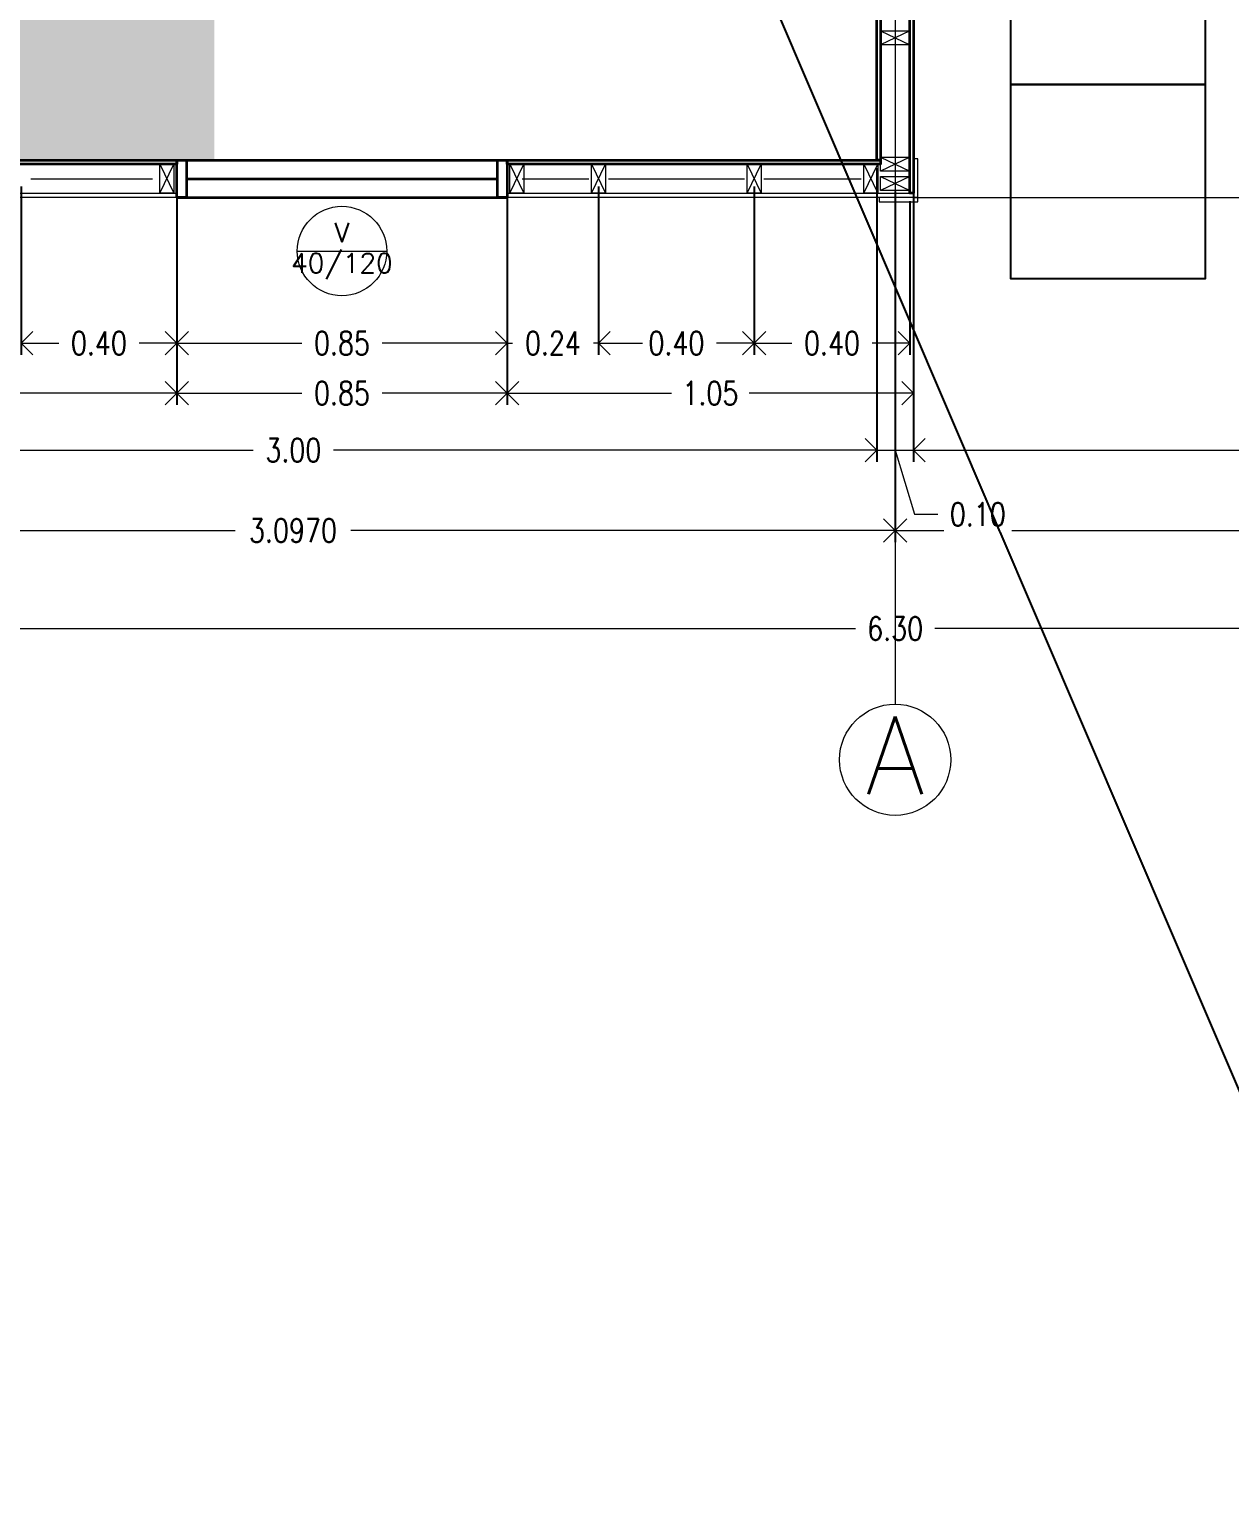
# Model space of a CAD drawing. Header units: metres. Extents: x -5.2 to 15.5, y -10.3 to 8.3.
# Drawn here: x -2.321 to 0.764, y -7.311 to -3.518 of the extents above; entities that cross this region are included whole.
import ezdxf
from ezdxf import colors
from ezdxf.entities.mleader import LeaderData, LeaderLine
from ezdxf.enums import TextEntityAlignment as Align
from ezdxf.math import Vec2, Vec3

# ---------------------------------------------------------------- set-up
doc = ezdxf.new("R2010")
doc.units = ezdxf.units.M
doc.header["$LTSCALE"] = 5
doc.header["$MEASUREMENT"] = 0
doc.layers.get('0').update_dxf_attribs({"color": 30})
doc.layers.get('DEFPOINTS').update_dxf_attribs({"color": 210})
for name, color, linetype, lineweight in [('A-ANNO-DIMS', 3, 'Continuous', 18), ('A-ANNO-SYMB', 3, 'Continuous', 18), ('A-ANNO-TEXT', 3, 'Continuous', 18), ('A-DETL-MBND', 3, 'Continuous', 18), ('A-DOOR-SYMB', 3, 'Continuous', 18), ('A-ELEV-IDEN', 3, 'Continuous', 18), ('A-ELEV-MBE1', 7, 'Continuous', 35), ('A-ELEV-MBE2', 4, 'Continuous', 25), ('A-FLOR-PATT', 8, 'Continuous', 18), ('A-SECT-MCUT', 7, 'Continuous', 35), ('A-WALL-PATT', 8, 'Continuous', 18), ('A-WALL-STUD', 3, 'Continuous', 18)]:
    doc.layers.add(name, color=color, linetype=linetype, lineweight=lineweight)
doc.styles.add('E-ROMANS', font='romans.shx', dxfattribs={"width": 0.8})
doc.styles.get("Standard").update_dxf_attribs({"font": 'arial.ttf'})
doc.dimstyles.new('E-0050_ARW_12', dxfattribs={"dimscale": 0.001, "dimtxt": 60, "dimasz": 60, "dimexe": 30, "dimexo": 20, "dimgap": 30, "dimtad": 0, "dimzin": 0, "dimdsep": 46, "dimtxsty": 'E-ROMANS', "dimblk": 'OPEN90', "dimcen": 30, "dimclrd": 256, "dimclre": 256, "dimclrt": 256, "dimadec": 0, "dimazin": 0, "dimtfac": 1, "dimtmove": 1, "dimatfit": 3, "dimldrblk": 'OPEN90', "dimfxl": 1, "dimtfill": 1, "dimtolj": 1, "dimtzin": 0, "dimlwd": -1, "dimarcsym": 0})

# ---------------------------------------------------------------- blocks, each defined once
blk = doc.blocks.new('_Open90')
at = {"color": 0, "linetype": 'ByBlock', "lineweight": -2}
for p, q in [((-0.5, 0.5), (0, 0)), ((0, 0), (-1, 0)), ((0, 0), (-0.5, -0.5))]:
    blk.add_line(p, q, dxfattribs=at)
blk = doc.blocks.new('*D12')
at = {"layer": 'A-ANNO-DIMS', "lineweight": -2, "transparency": 16777216}
for p, q in [((-2.3428, -3.9225), (-2.3428, -4.3557)), ((-1.9428, -3.9225), (-1.9428, -4.3557))]:
    blk.add_line(p, q, dxfattribs=at)
at = {"layer": 'A-ANNO-DIMS', "transparency": 16777216}
for p, q in [((-2.2828, -4.3257), (-2.246, -4.3257)), ((-2.0028, -4.3257), (-2.0397, -4.3257))]:
    blk.add_line(p, q, dxfattribs=at)
at = {"layer": 'DEFPOINTS', "color": 0, "transparency": 16777216}
for p in [(-2.3428, -3.9025), (-1.9428, -3.9025), (-1.9428, -4.3257)]:
    blk.add_point(p, dxfattribs=at)
at = {"layer": 'A-ANNO-DIMS', "transparency": 16777216, "xscale": 0.06, "yscale": 0.06, "zscale": 0.06, "rotation": 180}
blk.add_blockref('_Open90', (-2.3428, -4.3257), dxfattribs=at)
at = {"layer": 'A-ANNO-DIMS', "transparency": 16777216, "xscale": 0.06, "yscale": 0.06, "zscale": 0.06}
blk.add_blockref('_Open90', (-1.9428, -4.3257), dxfattribs=at)
at = {"layer": 'A-ANNO-DIMS', "transparency": 16777216, "insert": (-2.1428, -4.3257), "char_height": 0.06, "attachment_point": 5, "style": 'E-ROMANS', "bg_fill": 3, "box_fill_scale": 1.25, "bg_fill_color": 256, "bg_fill_true_color": 13158600, "bg_fill_transparency": 0}
blk.add_mtext('\\A1;0.40', dxfattribs=at)
blk = doc.blocks.new('*D13')
at = {"layer": 'A-ANNO-DIMS', "lineweight": -2, "transparency": 16777216}
for p, q in [((-1.9428, -3.9225), (-1.9428, -4.3557)), ((-1.0928, -3.9225), (-1.0928, -4.3557))]:
    blk.add_line(p, q, dxfattribs=at)
at = {"layer": 'A-ANNO-DIMS', "transparency": 16777216}
for p, q in [((-1.8828, -4.3257), (-1.621, -4.3257)), ((-1.1528, -4.3257), (-1.4147, -4.3257))]:
    blk.add_line(p, q, dxfattribs=at)
at = {"layer": 'DEFPOINTS', "color": 0, "transparency": 16777216}
for p in [(-1.9428, -3.9025), (-1.0928, -3.9025), (-1.0928, -4.3257)]:
    blk.add_point(p, dxfattribs=at)
at = {"layer": 'A-ANNO-DIMS', "transparency": 16777216, "xscale": 0.06, "yscale": 0.06, "zscale": 0.06, "rotation": 180}
blk.add_blockref('_Open90', (-1.9428, -4.3257), dxfattribs=at)
at = {"layer": 'A-ANNO-DIMS', "transparency": 16777216, "xscale": 0.06, "yscale": 0.06, "zscale": 0.06}
blk.add_blockref('_Open90', (-1.0928, -4.3257), dxfattribs=at)
at = {"layer": 'A-ANNO-DIMS', "transparency": 16777216, "insert": (-1.5178, -4.3257), "char_height": 0.06, "attachment_point": 5, "style": 'E-ROMANS', "bg_fill": 3, "box_fill_scale": 1.25, "bg_fill_color": 256, "bg_fill_true_color": 13158600, "bg_fill_transparency": 0}
blk.add_mtext('\\A1;0.85', dxfattribs=at)
blk = doc.blocks.new('*D14')
at = {"layer": 'A-ANNO-DIMS', "lineweight": -2, "transparency": 16777216}
for p, q in [((-1.0928, -3.9225), (-1.0928, -4.3557)), ((-0.8578, -3.9225), (-0.8578, -4.3557))]:
    blk.add_line(p, q, dxfattribs=at)
at = {"layer": 'A-ANNO-DIMS', "transparency": 16777216}
for p, q in [((-1.1528, -4.3257), (-1.2128, -4.3257)), ((-1.0928, -4.3257), (-1.0796, -4.3257)), ((-0.8578, -4.3257), (-0.871, -4.3257)), ((-0.7978, -4.3257), (-0.7378, -4.3257))]:
    blk.add_line(p, q, dxfattribs=at)
at = {"layer": 'DEFPOINTS', "color": 0, "transparency": 16777216}
for p in [(-1.0928, -3.9025), (-0.8578, -3.9025), (-0.8578, -4.3257)]:
    blk.add_point(p, dxfattribs=at)
at = {"layer": 'A-ANNO-DIMS', "transparency": 16777216, "xscale": 0.06, "yscale": 0.06, "zscale": 0.06}
blk.add_blockref('_Open90', (-1.0928, -4.3257), dxfattribs=at)
at = {"layer": 'A-ANNO-DIMS', "transparency": 16777216, "xscale": 0.06, "yscale": 0.06, "zscale": 0.06, "rotation": 180}
blk.add_blockref('_Open90', (-0.8578, -4.3257), dxfattribs=at)
at = {"layer": 'A-ANNO-DIMS', "transparency": 16777216, "insert": (-0.9753, -4.3257), "char_height": 0.06, "attachment_point": 5, "style": 'E-ROMANS', "bg_fill": 3, "box_fill_scale": 1.25, "bg_fill_color": 256, "bg_fill_true_color": 13158600, "bg_fill_transparency": 0}
blk.add_mtext('\\A1;0.24', dxfattribs=at)
blk = doc.blocks.new('*D15')
at = {"layer": 'A-ANNO-DIMS', "lineweight": -2, "transparency": 16777216}
for p, q in [((-0.8578, -3.9225), (-0.8578, -4.3557)), ((-0.4578, -3.9225), (-0.4578, -4.3557))]:
    blk.add_line(p, q, dxfattribs=at)
at = {"layer": 'A-ANNO-DIMS', "transparency": 16777216}
for p, q in [((-0.7978, -4.3257), (-0.761, -4.3257)), ((-0.5178, -4.3257), (-0.5547, -4.3257))]:
    blk.add_line(p, q, dxfattribs=at)
at = {"layer": 'DEFPOINTS', "color": 0, "transparency": 16777216}
for p in [(-0.8578, -3.9025), (-0.4578, -3.9025), (-0.4578, -4.3257)]:
    blk.add_point(p, dxfattribs=at)
at = {"layer": 'A-ANNO-DIMS', "transparency": 16777216, "xscale": 0.06, "yscale": 0.06, "zscale": 0.06, "rotation": 180}
blk.add_blockref('_Open90', (-0.8578, -4.3257), dxfattribs=at)
at = {"layer": 'A-ANNO-DIMS', "transparency": 16777216, "xscale": 0.06, "yscale": 0.06, "zscale": 0.06}
blk.add_blockref('_Open90', (-0.4578, -4.3257), dxfattribs=at)
at = {"layer": 'A-ANNO-DIMS', "transparency": 16777216, "insert": (-0.6578, -4.3257), "char_height": 0.06, "attachment_point": 5, "style": 'E-ROMANS', "bg_fill": 3, "box_fill_scale": 1.25, "bg_fill_color": 256, "bg_fill_true_color": 13158600, "bg_fill_transparency": 0}
blk.add_mtext('\\A1;0.40', dxfattribs=at)
blk = doc.blocks.new('*D16')
at = {"layer": 'A-ANNO-DIMS', "lineweight": -2, "transparency": 16777216}
for p, q in [((-0.4578, -3.9225), (-0.4578, -4.3557)), ((-0.0578, -3.96), (-0.0578, -4.3557))]:
    blk.add_line(p, q, dxfattribs=at)
at = {"layer": 'A-ANNO-DIMS', "transparency": 16777216}
for p, q in [((-0.3978, -4.3257), (-0.361, -4.3257)), ((-0.1178, -4.3257), (-0.1547, -4.3257))]:
    blk.add_line(p, q, dxfattribs=at)
at = {"layer": 'DEFPOINTS', "color": 0, "transparency": 16777216}
for p in [(-0.4578, -3.9025), (-0.0578, -3.94), (-0.0578, -4.3257)]:
    blk.add_point(p, dxfattribs=at)
at = {"layer": 'A-ANNO-DIMS', "transparency": 16777216, "xscale": 0.06, "yscale": 0.06, "zscale": 0.06, "rotation": 180}
blk.add_blockref('_Open90', (-0.4578, -4.3257), dxfattribs=at)
at = {"layer": 'A-ANNO-DIMS', "transparency": 16777216, "xscale": 0.06, "yscale": 0.06, "zscale": 0.06}
blk.add_blockref('_Open90', (-0.0578, -4.3257), dxfattribs=at)
at = {"layer": 'A-ANNO-DIMS', "transparency": 16777216, "insert": (-0.2578, -4.3257), "char_height": 0.06, "attachment_point": 5, "style": 'E-ROMANS', "bg_fill": 3, "box_fill_scale": 1.25, "bg_fill_color": 256, "bg_fill_true_color": 13158600, "bg_fill_transparency": 0}
blk.add_mtext('\\A1;0.40', dxfattribs=at)
blk = doc.blocks.new('*D17')
at = {"layer": 'A-ANNO-DIMS', "lineweight": -2, "transparency": 16777216}
for p, q in [((-3.1428, -3.971), (-3.1428, -4.4843)), ((-1.9428, -3.971), (-1.9428, -4.4843))]:
    blk.add_line(p, q, dxfattribs=at)
at = {"layer": 'A-ANNO-DIMS', "transparency": 16777216}
for p, q in [((-3.0828, -4.4543), (-2.6425, -4.4543)), ((-2.0028, -4.4543), (-2.4431, -4.4543))]:
    blk.add_line(p, q, dxfattribs=at)
at = {"layer": 'DEFPOINTS', "color": 0, "transparency": 16777216}
for p in [(-3.1428, -3.951), (-1.9428, -3.951), (-1.9428, -4.4543)]:
    blk.add_point(p, dxfattribs=at)
at = {"layer": 'A-ANNO-DIMS', "transparency": 16777216, "xscale": 0.06, "yscale": 0.06, "zscale": 0.06, "rotation": 180}
blk.add_blockref('_Open90', (-3.1428, -4.4543), dxfattribs=at)
at = {"layer": 'A-ANNO-DIMS', "transparency": 16777216, "xscale": 0.06, "yscale": 0.06, "zscale": 0.06}
blk.add_blockref('_Open90', (-1.9428, -4.4543), dxfattribs=at)
at = {"layer": 'A-ANNO-DIMS', "transparency": 16777216, "insert": (-2.5428, -4.4543), "char_height": 0.06, "attachment_point": 5, "style": 'E-ROMANS', "bg_fill": 3, "box_fill_scale": 1.25, "bg_fill_color": 256, "bg_fill_true_color": 13158600, "bg_fill_transparency": 0}
blk.add_mtext('\\A1;1.20', dxfattribs=at)
blk = doc.blocks.new('*D18')
at = {"layer": 'A-ANNO-DIMS', "lineweight": -2, "transparency": 16777216}
for p, q in [((-1.0928, -3.971), (-1.0928, -4.4843)), ((-0.0478, -3.971), (-0.0478, -4.4843))]:
    blk.add_line(p, q, dxfattribs=at)
at = {"layer": 'A-ANNO-DIMS', "transparency": 16777216}
for p, q in [((-1.0328, -4.4543), (-0.67, -4.4543)), ((-0.1078, -4.4543), (-0.4706, -4.4543))]:
    blk.add_line(p, q, dxfattribs=at)
at = {"layer": 'DEFPOINTS', "color": 0, "transparency": 16777216}
for p in [(-1.0928, -3.951), (-0.0478, -3.951), (-0.0478, -4.4543)]:
    blk.add_point(p, dxfattribs=at)
at = {"layer": 'A-ANNO-DIMS', "transparency": 16777216, "xscale": 0.06, "yscale": 0.06, "zscale": 0.06, "rotation": 180}
blk.add_blockref('_Open90', (-1.0928, -4.4543), dxfattribs=at)
at = {"layer": 'A-ANNO-DIMS', "transparency": 16777216, "xscale": 0.06, "yscale": 0.06, "zscale": 0.06}
blk.add_blockref('_Open90', (-0.0478, -4.4543), dxfattribs=at)
at = {"layer": 'A-ANNO-DIMS', "transparency": 16777216, "insert": (-0.5703, -4.4543), "char_height": 0.06, "attachment_point": 5, "style": 'E-ROMANS', "bg_fill": 3, "box_fill_scale": 1.25, "bg_fill_color": 256, "bg_fill_true_color": 13158600, "bg_fill_transparency": 0}
blk.add_mtext('\\A1;1.05', dxfattribs=at)
blk = doc.blocks.new('*D19')
at = {"layer": 'A-ANNO-DIMS', "lineweight": -2, "transparency": 16777216}
for p, q in [((-1.9428, -3.96), (-1.9428, -4.4843)), ((-1.0928, -3.96), (-1.0928, -4.4843))]:
    blk.add_line(p, q, dxfattribs=at)
at = {"layer": 'A-ANNO-DIMS', "transparency": 16777216}
for p, q in [((-1.8828, -4.4543), (-1.621, -4.4543)), ((-1.1528, -4.4543), (-1.4147, -4.4543))]:
    blk.add_line(p, q, dxfattribs=at)
at = {"layer": 'DEFPOINTS', "color": 0, "transparency": 16777216}
for p in [(-1.9428, -3.94), (-1.0928, -3.94), (-1.0928, -4.4543)]:
    blk.add_point(p, dxfattribs=at)
at = {"layer": 'A-ANNO-DIMS', "transparency": 16777216, "xscale": 0.06, "yscale": 0.06, "zscale": 0.06, "rotation": 180}
blk.add_blockref('_Open90', (-1.9428, -4.4543), dxfattribs=at)
at = {"layer": 'A-ANNO-DIMS', "transparency": 16777216, "xscale": 0.06, "yscale": 0.06, "zscale": 0.06}
blk.add_blockref('_Open90', (-1.0928, -4.4543), dxfattribs=at)
at = {"layer": 'A-ANNO-DIMS', "transparency": 16777216, "insert": (-1.5178, -4.4543), "char_height": 0.06, "attachment_point": 5, "style": 'E-ROMANS', "bg_fill": 3, "box_fill_scale": 1.25, "bg_fill_color": 256, "bg_fill_true_color": 13158600, "bg_fill_transparency": 0}
blk.add_mtext('\\A1;0.85', dxfattribs=at)
blk = doc.blocks.new('*D20')
at = {"layer": 'A-ANNO-DIMS', "lineweight": -2, "transparency": 16777216}
for p, q in [((-3.1428, -3.875), (-3.1428, -4.6311)), ((-0.1428, -3.875), (-0.1428, -4.6311))]:
    blk.add_line(p, q, dxfattribs=at)
at = {"layer": 'A-ANNO-DIMS', "transparency": 16777216}
for p, q in [((-3.0828, -4.6011), (-1.746, -4.6011)), ((-0.2028, -4.6011), (-1.5397, -4.6011))]:
    blk.add_line(p, q, dxfattribs=at)
at = {"layer": 'DEFPOINTS', "color": 0, "transparency": 16777216}
for p in [(-3.1428, -3.855), (-0.1428, -3.855), (-0.1428, -4.6011)]:
    blk.add_point(p, dxfattribs=at)
at = {"layer": 'A-ANNO-DIMS', "transparency": 16777216, "xscale": 0.06, "yscale": 0.06, "zscale": 0.06, "rotation": 180}
blk.add_blockref('_Open90', (-3.1428, -4.6011), dxfattribs=at)
at = {"layer": 'A-ANNO-DIMS', "transparency": 16777216, "xscale": 0.06, "yscale": 0.06, "zscale": 0.06}
blk.add_blockref('_Open90', (-0.1428, -4.6011), dxfattribs=at)
at = {"layer": 'A-ANNO-DIMS', "transparency": 16777216, "insert": (-1.6428, -4.6011), "char_height": 0.06, "attachment_point": 5, "style": 'E-ROMANS', "bg_fill": 3, "box_fill_scale": 1.25, "bg_fill_color": 256, "bg_fill_true_color": 13158600, "bg_fill_transparency": 0}
blk.add_mtext('\\A1;3.00', dxfattribs=at)
blk = doc.blocks.new('*D21')
at = {"layer": 'A-ANNO-DIMS', "lineweight": -2, "transparency": 16777216}
for p, q in [((3.0542, -4.248), (3.0542, -5.0902)), ((-3.2448, -4.26), (-3.2448, -5.0902))]:
    blk.add_line(p, q, dxfattribs=at)
at = {"layer": 'A-ANNO-DIMS', "transparency": 16777216}
for p, q in [((-3.1848, -5.0602), (-0.1973, -5.0602)), ((2.9942, -5.0602), (0.0067, -5.0602))]:
    blk.add_line(p, q, dxfattribs=at)
at = {"layer": 'DEFPOINTS', "color": 0, "transparency": 16777216}
for p in [(-3.2448, -4.24), (3.0542, -4.228), (3.0542, -5.0602)]:
    blk.add_point(p, dxfattribs=at)
at = {"layer": 'A-ANNO-DIMS', "transparency": 16777216, "xscale": 0.06, "yscale": 0.06, "zscale": 0.06, "rotation": 180}
blk.add_blockref('_Open90', (-3.2448, -5.0602), dxfattribs=at)
at = {"layer": 'A-ANNO-DIMS', "transparency": 16777216, "xscale": 0.06, "yscale": 0.06, "zscale": 0.06}
blk.add_blockref('_Open90', (3.0542, -5.0602), dxfattribs=at)
at = {"layer": 'A-ANNO-DIMS', "transparency": 16777216, "insert": (-0.0953, -5.0602), "char_height": 0.06, "attachment_point": 5, "style": 'E-ROMANS', "bg_fill": 3, "box_fill_scale": 1.25, "bg_fill_color": 256, "bg_fill_true_color": 13158600, "bg_fill_transparency": 0}
blk.add_mtext('\\A1;6.30', dxfattribs=at)
blk = doc.blocks.new('*D22')
at = {"layer": 'A-ANNO-DIMS', "lineweight": -2, "transparency": 16777216}
for p, q in [((-0.0478, -3.861), (-0.0478, -4.6311)), ((2.9522, -3.861), (2.9522, -4.6311))]:
    blk.add_line(p, q, dxfattribs=at)
at = {"layer": 'A-ANNO-DIMS', "transparency": 16777216}
for p, q in [((0.0122, -4.6011), (1.349, -4.6011)), ((2.8922, -4.6011), (1.5553, -4.6011))]:
    blk.add_line(p, q, dxfattribs=at)
at = {"layer": 'DEFPOINTS', "color": 0, "transparency": 16777216}
for p in [(-0.0478, -3.841), (2.9522, -3.841), (2.9522, -4.6011)]:
    blk.add_point(p, dxfattribs=at)
at = {"layer": 'A-ANNO-DIMS', "transparency": 16777216, "xscale": 0.06, "yscale": 0.06, "zscale": 0.06, "rotation": 180}
blk.add_blockref('_Open90', (-0.0478, -4.6011), dxfattribs=at)
at = {"layer": 'A-ANNO-DIMS', "transparency": 16777216, "xscale": 0.06, "yscale": 0.06, "zscale": 0.06}
blk.add_blockref('_Open90', (2.9522, -4.6011), dxfattribs=at)
at = {"layer": 'A-ANNO-DIMS', "transparency": 16777216, "insert": (1.4522, -4.6011), "char_height": 0.06, "attachment_point": 5, "style": 'E-ROMANS', "bg_fill": 3, "box_fill_scale": 1.25, "bg_fill_color": 256, "bg_fill_true_color": 13158600, "bg_fill_transparency": 0}
blk.add_mtext('\\A1;3.00', dxfattribs=at)
blk = doc.blocks.new('*D49')
at = {"layer": 'A-ANNO-DIMS', "lineweight": -2, "transparency": 16777216}
for p, q in [((-0.0953, -3.935), (-0.0953, -4.8378)), ((-3.1923, -4.223), (-3.1923, -4.8378))]:
    blk.add_line(p, q, dxfattribs=at)
at = {"layer": 'A-ANNO-DIMS', "transparency": 16777216}
for p, q in [((-3.1323, -4.8078), (-1.7927, -4.8078)), ((-0.1553, -4.8078), (-1.495, -4.8078))]:
    blk.add_line(p, q, dxfattribs=at)
at = {"layer": 'DEFPOINTS', "color": 0, "transparency": 16777216}
for p in [(-0.0953, -3.915), (-3.1923, -4.203), (-0.0953, -4.8078)]:
    blk.add_point(p, dxfattribs=at)
at = {"layer": 'A-ANNO-DIMS', "transparency": 16777216, "xscale": 0.06, "yscale": 0.06, "zscale": 0.06, "rotation": 180}
blk.add_blockref('_Open90', (-3.1923, -4.8078), dxfattribs=at)
at = {"layer": 'A-ANNO-DIMS', "transparency": 16777216, "xscale": 0.06, "yscale": 0.06, "zscale": 0.06}
blk.add_blockref('_Open90', (-0.0953, -4.8078), dxfattribs=at)
at = {"layer": 'A-ANNO-DIMS', "transparency": 16777216, "insert": (-1.6438, -4.8078), "char_height": 0.06, "attachment_point": 5, "style": 'E-ROMANS', "bg_fill": 3, "box_fill_scale": 1.25, "bg_fill_color": 256, "bg_fill_true_color": 13158600, "bg_fill_transparency": 0}
blk.add_mtext('\\A1;3.0970', dxfattribs=at)
blk = doc.blocks.new('*D50')
at = {"layer": 'A-ANNO-DIMS', "lineweight": -2, "transparency": 16777216}
for p, q in [((-0.0953, -3.935), (-0.0953, -4.8378)), ((3.0017, -4.223), (3.0017, -4.8378))]:
    blk.add_line(p, q, dxfattribs=at)
at = {"layer": 'A-ANNO-DIMS', "transparency": 16777216}
for p, q in [((-0.0353, -4.8078), (1.3043, -4.8078)), ((2.9417, -4.8078), (1.602, -4.8078))]:
    blk.add_line(p, q, dxfattribs=at)
at = {"layer": 'DEFPOINTS', "color": 0, "transparency": 16777216}
for p in [(-0.0953, -3.915), (3.0017, -4.203), (3.0017, -4.8078)]:
    blk.add_point(p, dxfattribs=at)
at = {"layer": 'A-ANNO-DIMS', "transparency": 16777216, "xscale": 0.06, "yscale": 0.06, "zscale": 0.06, "rotation": 180}
blk.add_blockref('_Open90', (-0.0953, -4.8078), dxfattribs=at)
at = {"layer": 'A-ANNO-DIMS', "transparency": 16777216, "xscale": 0.06, "yscale": 0.06, "zscale": 0.06}
blk.add_blockref('_Open90', (3.0017, -4.8078), dxfattribs=at)
at = {"layer": 'A-ANNO-DIMS', "transparency": 16777216, "insert": (1.4532, -4.8078), "char_height": 0.06, "attachment_point": 5, "style": 'E-ROMANS', "bg_fill": 3, "box_fill_scale": 1.25, "bg_fill_color": 256, "bg_fill_true_color": 13158600, "bg_fill_transparency": 0}
blk.add_mtext('\\A1;3.0970', dxfattribs=at)
blk = doc.blocks.new('*D70')
at = {"layer": 'A-ANNO-DIMS', "lineweight": -2, "transparency": 16777216}
for p, q in [((-0.1428, -3.875), (-0.1428, -4.6311)), ((-0.0478, -3.871), (-0.0478, -4.6311))]:
    blk.add_line(p, q, dxfattribs=at)
at = {"layer": 'A-ANNO-DIMS', "transparency": 16777216}
for p, q in [((-0.2028, -4.6011), (-0.2628, -4.6011)), ((-0.1428, -4.6011), (-0.0478, -4.6011)), ((-0.1428, -4.6011), (-0.0478, -4.6011)), ((-0.0953, -4.6011), (-0.0458, -4.7661)), ((0.0122, -4.6011), (0.0722, -4.6011)), ((-0.0458, -4.7661), (0.0142, -4.7661))]:
    blk.add_line(p, q, dxfattribs=at)
at = {"layer": 'DEFPOINTS', "color": 0, "transparency": 16777216}
for p in [(-0.1428, -3.855), (-0.0478, -3.851), (-0.0478, -4.6011)]:
    blk.add_point(p, dxfattribs=at)
at = {"layer": 'A-ANNO-DIMS', "transparency": 16777216, "xscale": 0.06, "yscale": 0.06, "zscale": 0.06}
blk.add_blockref('_Open90', (-0.1428, -4.6011), dxfattribs=at)
at = {"layer": 'A-ANNO-DIMS', "transparency": 16777216, "xscale": 0.06, "yscale": 0.06, "zscale": 0.06, "rotation": 180}
blk.add_blockref('_Open90', (-0.0478, -4.6011), dxfattribs=at)
at = {"layer": 'A-ANNO-DIMS', "transparency": 16777216, "insert": (0.1173, -4.7661), "char_height": 0.06, "attachment_point": 5, "style": 'E-ROMANS', "bg_fill": 3, "box_fill_scale": 1.25, "bg_fill_color": 256, "bg_fill_true_color": 13158600, "bg_fill_transparency": 0}
blk.add_mtext('\\A1;0.10', dxfattribs=at)

msp = doc.modelspace()

# ---------------------------------------------------------------- hatches: boundary and pattern name
at = {"layer": 'A-FLOR-PATT'}
h = msp.add_hatch(dxfattribs=at)
h.set_pattern_fill('DOTS', color=256, scale=0.02, style=0)
h.set_pattern_definition([(0, (-391.381464, -27.201537), (0.015875, 0.03175), [0, -0.03175])])
h.paths.add_polyline_path([(-1.94581, -0.047), (-3.14281, -0.047), (-3.14281, -0.34), (-3.14281, -0.547), (-2.54227, -0.547), (-2.54227, -0.604), (-2.54227, -0.60402), (-2.54827, -0.60402), (-3.14281, -0.604), (-3.14281, -0.65402), (-2.54281, -0.65402), (-2.54281, -1.25402), (-3.14281, -1.25402), (-3.14281, -1.30402), (-2.64336, -1.30402), (-2.64336, -1.65498), (-3.14281, -1.65498), (-3.14281, -2.35499), (-2.64282, -2.35499), (-2.64282, -3.05499), (-2.64281, -3.05499), (-2.64282, -3.85499), (-1.94281, -3.85499), (-1.91781, -3.85499), (-1.84581, -3.85499), (-1.84581, -0.66001), (-1.94581, -0.66001)])
h.paths.add_polyline_path([(-2.49281, -1.70499), (-2.49281, -2.30499), (-3.09281, -2.30499), (-3.09281, -1.70499)], flags=16)
h.paths.add_polyline_path([(-1.84581, -0.047), (-1.94581, -0.047), (-1.94581, -0.66001), (-1.84581, -0.66001)])

# ---------------------------------------------------------------- linework, layer by layer
at = {"layer": 'A-ANNO-SYMB'}
msp.add_circle((-0.09531, -5.39764), 0.14303, dxfattribs=at)
at = {"layer": 'A-DETL-MBND'}
for points in [[(-0.03681, -3.851), (-0.04781, -3.851), (-0.04781, -3.951), (-0.03681, -3.951)], [(-1.94281, -3.94), (-1.94281, -3.951), (-3.14281, -3.951), (-3.14281, -3.94)], [(-0.04781, -3.94), (-0.04781, -3.951), (-1.09281, -3.951), (-1.09281, -3.94)], [(-0.03681, -3.962), (-0.03681, -3.951), (-0.13681, -3.951), (-0.13681, -3.962)]]:
    msp.add_lwpolyline(points, close=True, dxfattribs=at)
at = {"layer": 'A-ELEV-MBE1', "linetype": 'Continuous'}
msp.add_line((-1.91781, -3.9025), (-1.11832, -3.9025), dxfattribs=at)
at = {"layer": 'A-ELEV-MBE2'}
msp.add_lwpolyline([(0.20219, -3.16), (0.70219, -3.16), (0.70219, -3.66), (0.20219, -3.66), (0.20219, -3.16)], dxfattribs=at)
at = {"layer": 'A-SECT-MCUT'}
for points in [[(-0.13281, -2.74), (-0.13281, -3.85499), (-0.14281, -3.85499), (-0.14281, -2.74)], [(-0.04781, -2.74), (-0.04781, -3.94), (-0.05781, -3.94), (-0.05781, -2.74)], [(-3.14281, -3.85499), (-1.94281, -3.85499), (-1.94281, -3.86499), (-3.14281, -3.86499)], [(-1.09281, -3.855), (-0.13281, -3.85499), (-0.13281, -3.86499), (-1.09281, -3.865)]]:
    msp.add_lwpolyline(points, close=True, dxfattribs=at)
at = {"layer": 'A-WALL-PATT', "ltscale": 0.1}
msp.add_line((-0.09531, -3.565), (-0.09531, -3.84), dxfattribs=at)
at = {"layer": 'A-WALL-STUD'}
for p, q in [((-0.13281, -3.522), (-0.05781, -3.558)), ((-0.05781, -3.522), (-0.13281, -3.558))]:
    msp.add_line(p, q, dxfattribs=at)
msp.add_lwpolyline([(-0.13281, -3.522), (-0.05781, -3.522), (-0.05781, -3.558), (-0.13281, -3.558)], close=True, dxfattribs=at)

# ---------------------------------------------------------------- texts
at = {"layer": 'A-ANNO-TEXT', "style": 'E-ROMANS'}
msp.add_attdef('A', text='0.00', height=0.2, dxfattribs=at).set_placement((-0.09531, -5.3865), align=Align.MIDDLE_CENTER)

# ---------------------------------------------------------------- next in the draw order: dimensions: what is measured, and where the dimension line sits
at = {"layer": 'A-ANNO-DIMS'}
dim = msp.add_linear_dim(base=(-1.94281, -4.32573), p1=(-2.34281, -3.9025), p2=(-1.94281, -3.9025), dimstyle='E-0050_ARW_12', dxfattribs=at)
dim.commit()
dim.dimension.update_dxf_attribs({"geometry": '*D12', "text_midpoint": (-2.14281, -4.32573)})

# ---------------------------------------------------------------- next in the draw order: dimensions: what is measured, and where the dimension line sits
dim = msp.add_linear_dim(base=(-1.09281, -4.32573), p1=(-1.94281, -3.9025), p2=(-1.09281, -3.9025), dimstyle='E-0050_ARW_12', dxfattribs=at)
dim.commit()
dim.dimension.update_dxf_attribs({"geometry": '*D13', "text_midpoint": (-1.51781, -4.32573)})

# ---------------------------------------------------------------- next in the draw order: dimensions: what is measured, and where the dimension line sits
for base, p1, p2, picture, middle in [((-0.8578114587, -4.3257309084), (-1.0928114587, -3.9024975988), (-0.8578114587, -3.9024975988), '*D14', (-0.9753114587, -4.3257309084)), ((-1.94281, -4.45428), (-3.1428, -3.951), (-1.94281, -3.951), '*D17', (-2.54281, -4.45428))]:
    dim = msp.add_linear_dim(base=base, p1=p1, p2=p2, dimstyle='E-0050_ARW_12', dxfattribs=at)
    dim.commit()
    dim.dimension.update_dxf_attribs({"geometry": picture, "text_midpoint": middle})

# ---------------------------------------------------------------- next in the draw order: dimensions: what is measured, and where the dimension line sits
dim = msp.add_linear_dim(base=(-0.45781, -4.32573), p1=(-0.85781, -3.9025), p2=(-0.45781, -3.9025), dimstyle='E-0050_ARW_12', dxfattribs=at)
dim.commit()
dim.dimension.update_dxf_attribs({"geometry": '*D15', "text_midpoint": (-0.65781, -4.32573)})

# ---------------------------------------------------------------- next in the draw order: dimensions: what is measured, and where the dimension line sits
dim = msp.add_linear_dim(base=(-0.05781, -4.32573), p1=(-0.45781, -3.9025), p2=(-0.05781, -3.94), dimstyle='E-0050_ARW_12', dxfattribs=at)
dim.commit()
dim.dimension.update_dxf_attribs({"geometry": '*D16', "text_midpoint": (-0.25781, -4.32573)})

# ---------------------------------------------------------------- next in the draw order: dimensions: what is measured, and where the dimension line sits
dim = msp.add_linear_dim(base=(-0.0478114587, -4.4542807714), p1=(-1.0928114587, -3.9509973297), p2=(-0.0478114587, -3.9509973297), dimstyle='E-0050_ARW_12', dxfattribs=at)
dim.commit()
dim.dimension.update_dxf_attribs({"geometry": '*D18', "text_midpoint": (-0.5703114587, -4.4542807714)})

# ---------------------------------------------------------------- next in the draw order: dimensions: what is measured, and where the dimension line sits
dim = msp.add_linear_dim(base=(-1.09281, -4.45428), p1=(-1.94281, -3.94), p2=(-1.09281, -3.94), dimstyle='E-0050_ARW_12', dxfattribs=at)
dim.commit()
dim.dimension.update_dxf_attribs({"geometry": '*D19', "text_midpoint": (-1.51781, -4.45428)})

# ---------------------------------------------------------------- next in the draw order: dimensions: what is measured, and where the dimension line sits
dim = msp.add_linear_dim(base=(-0.14281, -4.60113), p1=(-3.1428, -3.85499), p2=(-0.14281, -3.85499), dimstyle='E-0050_ARW_12', dxfattribs=at)
dim.commit()
dim.dimension.update_dxf_attribs({"geometry": '*D20', "text_midpoint": (-1.64281, -4.60113)})

# ---------------------------------------------------------------- next in the draw order: linework, layer by layer
at = {"layer": 'A-ELEV-MBE1'}
for p, q in [((-1.94281, -3.85499), (-1.09281, -3.85499)), ((-1.94281, -3.951), (-1.09281, -3.951))]:
    msp.add_line(p, q, dxfattribs=at)
for points in [[(-1.94281, -3.85499), (-1.91781, -3.85499), (-1.91781, -3.951), (-1.94281, -3.951)], [(-1.11782, -3.85499), (-1.09282, -3.85499), (-1.09281, -3.951), (-1.11781, -3.951)]]:
    msp.add_lwpolyline(points, close=True, dxfattribs=at)

# ---------------------------------------------------------------- next in the draw order: dimensions: what is measured, and where the dimension line sits
at = {"layer": 'A-ANNO-DIMS'}
dim = msp.add_linear_dim(base=(3.05421, -5.06024), p1=(-3.24481, -4.23999), p2=(3.05421, -4.228), dimstyle='E-0050_ARW_12', dxfattribs=at)
dim.commit()
dim.dimension.update_dxf_attribs({"geometry": '*D21', "text_midpoint": (-0.0953, -5.06024)})

# ---------------------------------------------------------------- next in the draw order: linework, layer by layer
at = {"layer": 'A-ANNO-SYMB'}
msp.add_line((-0.09531, 6.01879), (-0.09531, -5.25462), dxfattribs=at)

# ---------------------------------------------------------------- next in the draw order: dimensions: what is measured, and where the dimension line sits
at = {"layer": 'A-ANNO-DIMS'}
dim = msp.add_linear_dim(base=(2.95219, -4.60113), p1=(-0.04781, -3.84099), p2=(2.95219, -3.84099), dimstyle='E-0050_ARW_12', dxfattribs=at)
dim.commit()
dim.dimension.update_dxf_attribs({"geometry": '*D22', "text_midpoint": (1.45219, -4.60113)})

# ---------------------------------------------------------------- next in the draw order: dimensions: what is measured, and where the dimension line sits
dim = msp.add_linear_dim(base=(-0.09531, -4.80776), p1=(-3.19231, -4.20299), p2=(-0.09531, -3.915), dimstyle='E-0050_ARW_12', override={"dimdec": 4}, dxfattribs=at)
dim.commit()
dim.dimension.update_dxf_attribs({"geometry": '*D49', "text_midpoint": (-1.64381, -4.80776)})

# ---------------------------------------------------------------- next in the draw order: linework, layer by layer
at = {"layer": 'A-DOOR-SYMB'}
msp.add_lwpolyline([(-1.63281, -4.08856), (-1.40281, -4.08856)], dxfattribs=at)
msp.add_circle((-1.51781, -4.08856), 0.115, dxfattribs=at)
at = {"layer": 'A-WALL-PATT', "ltscale": 0.1}
for p, q in [((-2.31781, -3.9025), (-2.00481, -3.9025)), ((-1.05481, -3.9025), (-0.88281, -3.9025)), ((-0.83281, -3.9025), (-0.48281, -3.9025)), ((-0.43281, -3.9025), (-0.18281, -3.9025))]:
    msp.add_line(p, q, dxfattribs=at)
at = {"layer": 'A-WALL-STUD'}
for p, q in [((-1.98581, -3.94), (-1.94981, -3.865)), ((-1.98581, -3.865), (-1.94981, -3.94)), ((-1.08581, -3.94), (-1.04981, -3.865)), ((-1.08581, -3.865), (-1.04981, -3.94)), ((-0.87581, -3.94), (-0.83981, -3.865)), ((-0.87581, -3.865), (-0.83981, -3.94)), ((-0.47581, -3.94), (-0.43981, -3.865)), ((-0.47581, -3.865), (-0.43981, -3.94))]:
    msp.add_line(p, q, dxfattribs=at)
for points in [[(-1.98581, -3.94), (-1.98581, -3.865), (-1.94981, -3.865), (-1.94981, -3.94)], [(-1.08581, -3.94), (-1.08581, -3.865), (-1.04981, -3.865), (-1.04981, -3.94)], [(-0.87581, -3.94), (-0.87581, -3.865), (-0.83981, -3.865), (-0.83981, -3.94)], [(-0.47581, -3.94), (-0.47581, -3.865), (-0.43981, -3.865), (-0.43981, -3.94)]]:
    msp.add_lwpolyline(points, close=True, dxfattribs=at)

# ---------------------------------------------------------------- next in the draw order: texts
at = {"layer": 'A-ANNO-TEXT', "style": 'E-ROMANS'}
msp.add_attdef('V', text='V', height=0.05, dxfattribs=at).set_placement((-1.51781, -4.08111), align=Align.BOTTOM_CENTER)
msp.add_attdef('40/120', text='xx/xxx', height=0.05, dxfattribs=at).set_placement((-1.51781, -4.09452), align=Align.TOP_CENTER)

# ---------------------------------------------------------------- next in the draw order: dimensions: what is measured, and where the dimension line sits
at = {"layer": 'A-ANNO-DIMS'}
dim = msp.add_linear_dim(base=(3.00169, -4.80776), p1=(-0.09531, -3.915), p2=(3.00169, -4.20299), dimstyle='E-0050_ARW_12', override={"dimdec": 4}, dxfattribs=at)
dim.commit()
dim.dimension.update_dxf_attribs({"geometry": '*D50', "text_midpoint": (1.45319, -4.80776)})

# ---------------------------------------------------------------- next in the draw order: linework, layer by layer
at = {"layer": 'A-ELEV-IDEN'}
msp.add_line((-0.03681, -3.951), (2.95219, -3.951), dxfattribs=at)
at = {"layer": 'A-ELEV-MBE2'}
msp.add_lwpolyline([(0.20219, -3.66), (0.70219, -3.66), (0.70219, -4.16), (0.20219, -4.16), (0.20219, -3.66)], dxfattribs=at)

# ---------------------------------------------------------------- next in the draw order: dimensions: what is measured, and where the dimension line sits
at = {"layer": 'A-ANNO-DIMS'}
dim = msp.add_linear_dim(base=(-0.0478114587, -4.6011293579), p1=(-0.1428114587, -3.8549930421), p2=(-0.0478114587, -3.8509973297), dimstyle='E-0050_ARW_12', override={"dimfxl": 0.3}, dxfattribs=at)
dim.commit()
dim.dimension.update_dxf_attribs({"geometry": '*D70', "text_midpoint": (0.0441885413, -4.7661293579)})

# ---------------------------------------------------------------- next in the draw order: linework, layer by layer
at = {"layer": 'A-WALL-STUD'}
for p, q in [((-0.17581, -3.93999), (-0.13981, -3.86499)), ((-0.17581, -3.86499), (-0.13981, -3.93999)), ((-0.13281, -3.847), (-0.05781, -3.883)), ((-0.05781, -3.847), (-0.13281, -3.883)), ((-0.13281, -3.897), (-0.05781, -3.933)), ((-0.05781, -3.897), (-0.13281, -3.933))]:
    msp.add_line(p, q, dxfattribs=at)
for points in [[(-0.17581, -3.93999), (-0.17581, -3.86499), (-0.13981, -3.86499), (-0.13981, -3.93999)], [(-0.13281, -3.847), (-0.05781, -3.847), (-0.05781, -3.883), (-0.13281, -3.883)], [(-0.13281, -3.897), (-0.05781, -3.897), (-0.05781, -3.933), (-0.13281, -3.933)]]:
    msp.add_lwpolyline(points, close=True, dxfattribs=at)

# ---------------------------------------------------------------- next in the draw order: leaders
at = {"layer": 'A-ANNO-SYMB'}
ml = msp.add_multileader_mtext('Standard', dxfattribs=at)
ml.set_content('', color=256)
ml.set_leader_properties()
ml.set_arrow_properties(name='OPEN90')
ml.build(insert=Vec2(0, 0))
ml.multileader.update_dxf_attribs({"text_right_attachment_type": 6, "dogleg_length": 0.36, "arrow_head_size": 20})
ctx = ml.context
ctx.base_point, ctx.arrow_head_size, ctx.plane_origin = Vec3(-2.26898, 2.57196), 20, Vec3(-3.05581, 2.74308)
ctx.right_attachment = 6
notes = []
notes.append((ctx, [(0, (1, 1, 0), (-2.62898, 2.57196), (1, 0), 0.36, [(0, [(-3.05581, 2.74308)], 0, [])])]))
ctx.mtext.insert, ctx.mtext.flow_direction = Vec3(-0.26898, 4.57196), 5
for ctx, leaders in notes:
    for number, flags, end, landing, length, lines in leaders:
        leader = LeaderData()
        leader.index, (leader.has_last_leader_line, leader.has_dogleg_vector, leader.attachment_direction) = number, flags
        leader.last_leader_point, leader.dogleg_vector, leader.dogleg_length = Vec3(end), Vec3(landing), length
        for number, points, colour, breaks in lines:
            line = LeaderLine()
            line.index, line.vertices, line.color, line.breaks = number, Vec3.list(points), colors.encode_raw_color(colour), breaks
            leader.lines.append(line)
        ctx.leaders.append(leader)

doc.saveas('drawing.dxf')
